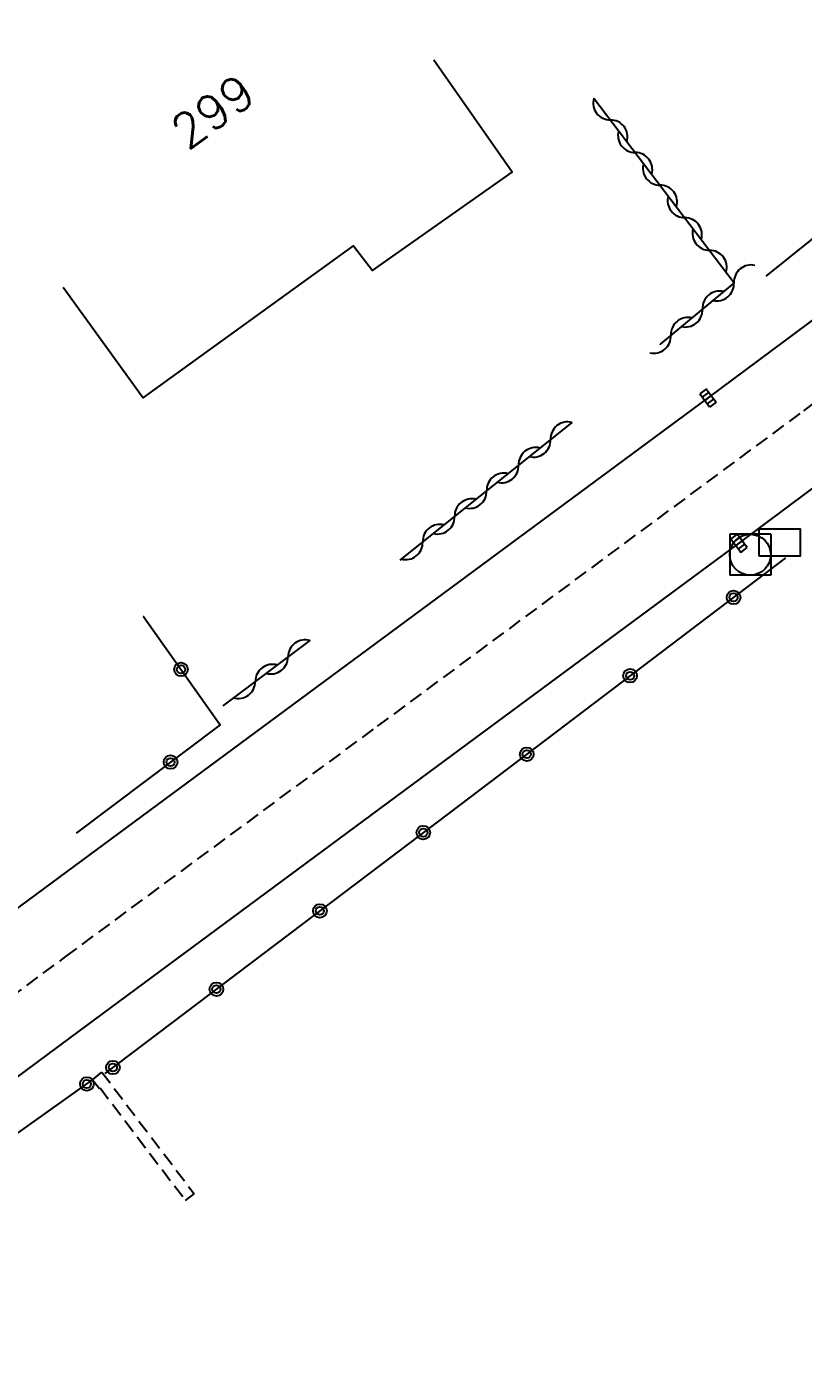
# Model space of a CAD drawing. Header units: millimetres. Extents: x 133016 to 134000, y 142000 to 143000.
# Drawn here: x 133486.24 to 133514.65, y 142377 to 142426.26 of the extents above; entities that cross this region are included whole.
import ezdxf
from ezdxf.enums import TextEntityAlignment as Align

# ---------------------------------------------------------------- set-up
doc = ezdxf.new("R2010")
doc.units = ezdxf.units.MM
doc.linetypes.add('DASHED', pattern=[0.75, 0.5, -0.25])
doc.layers.get('0').update_dxf_attribs({"linetype": 'CONTINUOUS'})
for name, color, linetype in [('W0001', 6, 'DASHED'), ('W0008', 7, 'CONTINUOUS'), ('W0100', 7, 'CONTINUOUS'), ('W0112', 1, 'DASHED'), ('W0310', 3, 'CONTINUOUS'), ('W0322', 7, 'CONTINUOUS'), ('W0400', 7, 'CONTINUOUS'), ('W0420', 7, 'CONTINUOUS'), ('W0991', 7, 'CONTINUOUS'), ('W1471', 7, 'CONTINUOUS')]:
    doc.layers.add(name, color=color, linetype=linetype)
doc.styles.get("Standard").update_dxf_attribs({"font": 'romans.shx', "width": 0.85})

# ---------------------------------------------------------------- blocks, each defined once
blk = doc.blocks.new('t310o')
at = {"color": 0, "linetype": 'Continuous'}
for centre, start, end in [((-0.5, 0.375), 216.8699, 323.1304), ((0.5, -0.375), 36.8699, 143.1303)]:
    blk.add_arc(centre, 0.625, start, end, dxfattribs=at)
blk = doc.blocks.new('t322o')
at = {"color": 0, "linetype": 'Continuous'}
for radius in [0.25, 0.15]:
    blk.add_circle((0, 0), radius, dxfattribs=at)
blk = doc.blocks.new('T400')
for p, q in [((-0.15, 0.3), (0.15, 0.3)), ((-0.15, -0.25), (-0.15, 0.3)), ((-0.15, 0.15), (0.15, 0.15)), ((-0.15, 0), (0.15, 0)), ((0.15, 0.3), (0.15, -0.25)), ((-0.15, -0.15), (0.15, -0.15)), ((-0.15, -0.25), (-0.15, -0.3)), ((-0.15, -0.3), (0.15, -0.3)), ((0.15, -0.3), (0.15, -0.25))]:
    blk.add_line(p, q)
blk = doc.blocks.new('T420')
for p, q in [((0.75, 0.75), (-0.75, 0.75)), ((-0.75, 0.75), (-0.75, -0.75)), ((0.75, 0.75), (0.75, -0.75)), ((0.75, -0.75), (-0.75, -0.75))]:
    blk.add_line(p, q)
blk.add_ellipse((0, 0), major_axis=(-0.53, 0.53), ratio=1, start_param=3.926991, end_param=10.210176)
blk = doc.blocks.new('T1471')
at = {"color": 0, "linetype": 'Continuous', "flags": 128}
blk.add_lwpolyline([(-0.75, -0.5), (-0.75, 0.5), (0.75, 0.5), (0.75, -0.5), (-0.75, -0.5)], dxfattribs=at)

msp = doc.modelspace()

# ---------------------------------------------------------------- linework, layer by layer
at = {"layer": 'W0001'}
msp.add_lwpolyline([(133398.998, 142333.37), (133408.988, 142339.64), (133418.312, 142345.425), (133427.206, 142350.916), (133434.586, 142355.623), (133443.892, 142361.618), (133454.669, 142368.741), (133462.579, 142374.156), (133473.582, 142381.81), (133487.662, 142392.238), (133499.076, 142400.67), (133514.684, 142412.218), (133530.37, 142423.896), (133538.187, 142430.161)], dxfattribs=at)
at = {"layer": 'W0008'}
for points in [[(133400.935, 142337.872), (133405.275, 142340.517), (133412.169, 142344.83), (133424.249, 142352.18), (133427.965, 142354.488), (133450.822, 142369.596), (133452.44, 142370.636), (133463.228, 142377.709), (133468.422, 142381.132), (133476.721, 142387.171), (133481.047, 142390.443), (133508.968, 142411.059), (133511.171, 142412.682), (133529.241, 142426.113), (133532.936, 142429.001)], [(133401.365, 142331.691), (133423.479, 142345.476), (133438.796, 142355.066), (133439.972, 142355.778), (133447.309, 142360.424), (133455.119, 142365.628), (133474.7, 142379.547), (133475.679, 142380.261), (133487.819, 142389.264), (133500.95, 142398.971), (133512.31, 142407.364), (133525.926, 142417.536), (133529.095, 142419.841), (133531.073, 142421.332), (133537.632, 142426.472)]]:
    msp.add_lwpolyline(points, dxfattribs=at)
at = {"layer": 'W0100'}
msp.add_lwpolyline([(133487.569, 142416.743), (133490.499, 142412.691), (133498.193, 142418.254), (133498.887, 142417.352), (133504.008, 142420.952), (133501.132, 142425.042), (133501.132, 142425.042), (133501.132, 142425.042), (133501.132, 142425.042), (133501.132, 142425.042), (133501.132, 142425.042), (133501.132, 142425.042), (133501.132, 142425.042), (133501.132, 142425.042), (133501.132, 142425.042), (133501.132, 142425.042), (133501.132, 142425.042), (133501.132, 142425.042), (133501.132, 142425.042), (133501.132, 142425.042), (133501.132, 142425.042), (133501.132, 142425.042), (133501.132, 142425.042), (133501.132, 142425.042), (133501.132, 142425.042), (133501.132, 142425.042), (133501.132, 142425.042), (133501.132, 142425.042), (133501.132, 142425.042), (133501.132, 142425.042), (133501.132, 142425.042), (133501.132, 142425.042), (133501.132, 142425.042), (133501.132, 142425.042), (133501.132, 142425.042), (133501.132, 142425.042), (133501.132, 142425.042), (133501.132, 142425.042), (133501.132, 142425.042), (133501.132, 142425.042), (133501.132, 142425.042), (133501.132, 142425.042), (133501.132, 142425.042), (133501.132, 142425.042), (133501.132, 142425.042), (133501.132, 142425.042), (133501.132, 142425.042), (133501.132, 142425.042), (133501.132, 142425.042), (133501.132, 142425.042), (133501.132, 142425.042), (133501.132, 142425.042), (133501.132, 142425.042), (133501.132, 142425.042), (133501.132, 142425.042), (133501.132, 142425.042), (133501.132, 142425.042), (133501.132, 142425.042), (133501.132, 142425.042), (133501.132, 142425.042), (133501.132, 142425.042), (133501.132, 142425.042), (133501.132, 142425.042), (133501.132, 142425.042), (133501.132, 142425.042), (133501.132, 142425.042), (133501.132, 142425.042), (133501.132, 142425.042), (133501.132, 142425.042), (133501.132, 142425.042), (133501.132, 142425.042), (133501.132, 142425.042), (133501.132, 142425.042), (133501.132, 142425.042), (133501.132, 142425.042), (133501.132, 142425.042), (133501.132, 142425.042), (133501.132, 142425.042), (133501.132, 142425.042), (133501.132, 142425.042), (133501.132, 142425.042), (133501.132, 142425.042), (133501.132, 142425.042), (133501.132, 142425.042), (133501.132, 142425.042), (133501.132, 142425.042), (133501.132, 142425.042), (133501.132, 142425.042), (133501.132, 142425.042), (133501.132, 142425.042), (133501.132, 142425.042), (133501.132, 142425.042), (133501.132, 142425.042), (133501.132, 142425.042), (133501.132, 142425.042), (133501.132, 142425.042), (133501.132, 142425.042), (133501.132, 142425.042), (133501.132, 142425.042), (133501.132, 142425.042), (133501.132, 142425.042), (133501.132, 142425.042), (133501.132, 142425.042), (133501.132, 142425.042), (133501.132, 142425.042), (133501.132, 142425.042), (133501.132, 142425.042), (133501.132, 142425.042), (133501.132, 142425.042), (133501.132, 142425.042), (133501.132, 142425.042), (133501.132, 142425.042), (133501.132, 142425.042), (133501.132, 142425.042), (133501.132, 142425.042), (133501.132, 142425.042), (133501.132, 142425.042), (133501.132, 142425.042), (133501.132, 142425.042), (133501.132, 142425.042)], dxfattribs=at)
at = {"layer": 'W0112'}
for points in [[(133488.639, 142387.724), (133488.982, 142388.011), (133492.368, 142383.554), (133492.368, 142383.554), (133492.368, 142383.554), (133492.368, 142383.554), (133492.368, 142383.554), (133492.368, 142383.554), (133492.368, 142383.554), (133492.368, 142383.554), (133492.368, 142383.554), (133492.368, 142383.554), (133492.368, 142383.554), (133492.368, 142383.554), (133492.368, 142383.554), (133492.368, 142383.554), (133492.368, 142383.554), (133492.368, 142383.554), (133492.368, 142383.554), (133492.368, 142383.554), (133492.368, 142383.554), (133492.368, 142383.554), (133492.368, 142383.554), (133492.368, 142383.554), (133492.368, 142383.554), (133492.368, 142383.554), (133492.368, 142383.554), (133492.368, 142383.554), (133492.368, 142383.554), (133492.368, 142383.554), (133492.368, 142383.554), (133492.368, 142383.554), (133492.368, 142383.554), (133492.368, 142383.554), (133492.368, 142383.554), (133492.368, 142383.554), (133492.368, 142383.554), (133492.368, 142383.554), (133492.368, 142383.554), (133492.368, 142383.554), (133492.368, 142383.554), (133492.368, 142383.554), (133492.368, 142383.554), (133492.368, 142383.554), (133492.368, 142383.554), (133492.368, 142383.554), (133492.368, 142383.554), (133492.368, 142383.554), (133492.368, 142383.554), (133492.368, 142383.554), (133492.368, 142383.554), (133492.368, 142383.554), (133492.368, 142383.554), (133492.368, 142383.554), (133492.368, 142383.554), (133492.368, 142383.554), (133492.368, 142383.554), (133492.368, 142383.554), (133492.368, 142383.554), (133492.368, 142383.554), (133492.368, 142383.554), (133492.368, 142383.554), (133492.368, 142383.554), (133492.368, 142383.554), (133492.368, 142383.554), (133492.368, 142383.554), (133492.368, 142383.554), (133492.368, 142383.554), (133492.368, 142383.554), (133492.368, 142383.554), (133492.368, 142383.554), (133492.368, 142383.554), (133492.368, 142383.554), (133492.368, 142383.554), (133492.368, 142383.554), (133492.368, 142383.554), (133492.368, 142383.554), (133492.368, 142383.554), (133492.368, 142383.554), (133492.368, 142383.554), (133492.368, 142383.554), (133492.368, 142383.554), (133492.368, 142383.554), (133492.368, 142383.554), (133492.368, 142383.554), (133492.368, 142383.554), (133492.368, 142383.554), (133492.368, 142383.554), (133492.368, 142383.554), (133492.368, 142383.554), (133492.368, 142383.554), (133492.368, 142383.554), (133492.368, 142383.554), (133492.368, 142383.554), (133492.368, 142383.554), (133492.368, 142383.554), (133492.368, 142383.554), (133492.368, 142383.554), (133492.368, 142383.554), (133492.368, 142383.554), (133492.368, 142383.554), (133492.368, 142383.554), (133492.368, 142383.554), (133492.368, 142383.554), (133492.368, 142383.554), (133492.368, 142383.554), (133492.368, 142383.554), (133492.368, 142383.554), (133492.368, 142383.554), (133492.368, 142383.554), (133492.368, 142383.554), (133492.368, 142383.554), (133492.368, 142383.554), (133492.368, 142383.554), (133492.368, 142383.554), (133492.368, 142383.554), (133492.368, 142383.554), (133492.368, 142383.554), (133492.368, 142383.554), (133492.368, 142383.554)], [(133488.639, 142387.724), (133488.896, 142387.417), (133488.918, 142387.435), (133492.049, 142383.312), (133492.368, 142383.554), (133492.368, 142383.554), (133492.368, 142383.554), (133492.368, 142383.554), (133492.368, 142383.554), (133492.368, 142383.554), (133492.368, 142383.554), (133492.368, 142383.554), (133492.368, 142383.554), (133492.368, 142383.554), (133492.368, 142383.554), (133492.368, 142383.554), (133492.368, 142383.554), (133492.368, 142383.554), (133492.368, 142383.554), (133492.368, 142383.554), (133492.368, 142383.554), (133492.368, 142383.554), (133492.368, 142383.554), (133492.368, 142383.554), (133492.368, 142383.554), (133492.368, 142383.554), (133492.368, 142383.554), (133492.368, 142383.554), (133492.368, 142383.554), (133492.368, 142383.554), (133492.368, 142383.554), (133492.368, 142383.554), (133492.368, 142383.554), (133492.368, 142383.554), (133492.368, 142383.554), (133492.368, 142383.554), (133492.368, 142383.554), (133492.368, 142383.554), (133492.368, 142383.554), (133492.368, 142383.554), (133492.368, 142383.554), (133492.368, 142383.554), (133492.368, 142383.554), (133492.368, 142383.554), (133492.368, 142383.554), (133492.368, 142383.554), (133492.368, 142383.554), (133492.368, 142383.554), (133492.368, 142383.554), (133492.368, 142383.554), (133492.368, 142383.554), (133492.368, 142383.554), (133492.368, 142383.554), (133492.368, 142383.554), (133492.368, 142383.554), (133492.368, 142383.554), (133492.368, 142383.554), (133492.368, 142383.554), (133492.368, 142383.554), (133492.368, 142383.554), (133492.368, 142383.554), (133492.368, 142383.554), (133492.368, 142383.554), (133492.368, 142383.554), (133492.368, 142383.554), (133492.368, 142383.554), (133492.368, 142383.554), (133492.368, 142383.554), (133492.368, 142383.554), (133492.368, 142383.554), (133492.368, 142383.554), (133492.368, 142383.554), (133492.368, 142383.554), (133492.368, 142383.554), (133492.368, 142383.554), (133492.368, 142383.554), (133492.368, 142383.554), (133492.368, 142383.554), (133492.368, 142383.554), (133492.368, 142383.554), (133492.368, 142383.554), (133492.368, 142383.554), (133492.368, 142383.554), (133492.368, 142383.554), (133492.368, 142383.554), (133492.368, 142383.554), (133492.368, 142383.554), (133492.368, 142383.554), (133492.368, 142383.554), (133492.368, 142383.554), (133492.368, 142383.554), (133492.368, 142383.554), (133492.368, 142383.554), (133492.368, 142383.554), (133492.368, 142383.554), (133492.368, 142383.554), (133492.368, 142383.554), (133492.368, 142383.554), (133492.368, 142383.554), (133492.368, 142383.554), (133492.368, 142383.554), (133492.368, 142383.554), (133492.368, 142383.554), (133492.368, 142383.554), (133492.368, 142383.554), (133492.368, 142383.554), (133492.368, 142383.554), (133492.368, 142383.554), (133492.368, 142383.554), (133492.368, 142383.554), (133492.368, 142383.554), (133492.368, 142383.554), (133492.368, 142383.554), (133492.368, 142383.554), (133492.368, 142383.554), (133492.368, 142383.554), (133492.368, 142383.554), (133492.368, 142383.554), (133492.368, 142383.554), (133492.368, 142383.554)]]:
    msp.add_lwpolyline(points, dxfattribs=at)
at = {"layer": 'W0310'}
for points in [[(133506.991, 142423.657), (133512.131, 142416.904), (133509.426, 142414.655), (133509.426, 142414.655), (133509.426, 142414.655), (133509.426, 142414.655), (133509.426, 142414.655), (133509.426, 142414.655), (133509.426, 142414.655), (133509.426, 142414.655), (133509.426, 142414.655), (133509.426, 142414.655), (133509.426, 142414.655), (133509.426, 142414.655), (133509.426, 142414.655), (133509.426, 142414.655), (133509.426, 142414.655), (133509.426, 142414.655), (133509.426, 142414.655), (133509.426, 142414.655), (133509.426, 142414.655), (133509.426, 142414.655), (133509.426, 142414.655), (133509.426, 142414.655), (133509.426, 142414.655), (133509.426, 142414.655), (133509.426, 142414.655), (133509.426, 142414.655), (133509.426, 142414.655), (133509.426, 142414.655), (133509.426, 142414.655), (133509.426, 142414.655), (133509.426, 142414.655), (133509.426, 142414.655), (133509.426, 142414.655), (133509.426, 142414.655), (133509.426, 142414.655), (133509.426, 142414.655), (133509.426, 142414.655), (133509.426, 142414.655), (133509.426, 142414.655), (133509.426, 142414.655), (133509.426, 142414.655), (133509.426, 142414.655), (133509.426, 142414.655), (133509.426, 142414.655), (133509.426, 142414.655), (133509.426, 142414.655), (133509.426, 142414.655), (133509.426, 142414.655), (133509.426, 142414.655), (133509.426, 142414.655), (133509.426, 142414.655), (133509.426, 142414.655), (133509.426, 142414.655), (133509.426, 142414.655), (133509.426, 142414.655), (133509.426, 142414.655), (133509.426, 142414.655), (133509.426, 142414.655), (133509.426, 142414.655), (133509.426, 142414.655), (133509.426, 142414.655), (133509.426, 142414.655), (133509.426, 142414.655), (133509.426, 142414.655), (133509.426, 142414.655), (133509.426, 142414.655), (133509.426, 142414.655), (133509.426, 142414.655), (133509.426, 142414.655), (133509.426, 142414.655), (133509.426, 142414.655), (133509.426, 142414.655), (133509.426, 142414.655), (133509.426, 142414.655), (133509.426, 142414.655), (133509.426, 142414.655), (133509.426, 142414.655), (133509.426, 142414.655), (133509.426, 142414.655), (133509.426, 142414.655), (133509.426, 142414.655), (133509.426, 142414.655), (133509.426, 142414.655), (133509.426, 142414.655), (133509.426, 142414.655), (133509.426, 142414.655), (133509.426, 142414.655), (133509.426, 142414.655), (133509.426, 142414.655), (133509.426, 142414.655), (133509.426, 142414.655), (133509.426, 142414.655), (133509.426, 142414.655), (133509.426, 142414.655), (133509.426, 142414.655), (133509.426, 142414.655), (133509.426, 142414.655), (133509.426, 142414.655), (133509.426, 142414.655)], [(133509.426, 142414.655), (133509.426, 142414.655), (133509.426, 142414.655), (133509.426, 142414.655), (133509.426, 142414.655), (133509.426, 142414.655), (133509.426, 142414.655), (133509.426, 142414.655), (133509.426, 142414.655), (133509.426, 142414.655), (133509.426, 142414.655), (133509.426, 142414.655), (133509.426, 142414.655), (133509.426, 142414.655), (133509.426, 142414.655), (133509.426, 142414.655), (133509.426, 142414.655), (133509.426, 142414.655), (133509.426, 142414.655), (133509.426, 142414.655)], [(133506.189, 142411.79), (133506.189, 142411.79), (133506.189, 142411.79), (133506.189, 142411.79), (133506.189, 142411.79), (133506.189, 142411.79), (133506.189, 142411.79), (133506.189, 142411.79), (133506.189, 142411.79), (133506.189, 142411.79), (133506.189, 142411.79), (133506.189, 142411.79), (133506.189, 142411.79), (133506.189, 142411.79), (133506.189, 142411.79), (133506.189, 142411.79), (133506.189, 142411.79), (133506.189, 142411.79), (133506.189, 142411.79), (133499.893, 142406.743)], [(133506.189, 142411.79), (133506.189, 142411.79), (133506.189, 142411.79), (133506.189, 142411.79), (133506.189, 142411.79), (133506.189, 142411.79), (133506.189, 142411.79), (133506.189, 142411.79), (133506.189, 142411.79), (133506.189, 142411.79), (133506.189, 142411.79), (133506.189, 142411.79), (133506.189, 142411.79), (133506.189, 142411.79), (133506.189, 142411.79), (133506.189, 142411.79), (133506.189, 142411.79), (133506.189, 142411.79), (133506.189, 142411.79), (133506.189, 142411.79), (133506.189, 142411.79), (133506.189, 142411.79), (133506.189, 142411.79), (133506.189, 142411.79), (133506.189, 142411.79), (133506.189, 142411.79), (133506.189, 142411.79), (133506.189, 142411.79), (133506.189, 142411.79), (133506.189, 142411.79), (133506.189, 142411.79), (133506.189, 142411.79), (133506.189, 142411.79), (133506.189, 142411.79), (133506.189, 142411.79), (133506.189, 142411.79), (133506.189, 142411.79), (133506.189, 142411.79), (133506.189, 142411.79), (133506.189, 142411.79), (133506.189, 142411.79), (133506.189, 142411.79), (133506.189, 142411.79), (133506.189, 142411.79), (133506.189, 142411.79), (133506.189, 142411.79), (133506.189, 142411.79), (133506.189, 142411.79), (133506.189, 142411.79), (133506.189, 142411.79), (133506.189, 142411.79), (133506.189, 142411.79), (133506.189, 142411.79), (133506.189, 142411.79), (133506.189, 142411.79), (133506.189, 142411.79), (133506.189, 142411.79), (133506.189, 142411.79), (133506.189, 142411.79), (133506.189, 142411.79), (133506.189, 142411.79), (133506.189, 142411.79), (133506.189, 142411.79), (133506.189, 142411.79), (133506.189, 142411.79), (133506.189, 142411.79), (133506.189, 142411.79), (133506.189, 142411.79), (133506.189, 142411.79), (133506.189, 142411.79), (133506.189, 142411.79), (133506.189, 142411.79), (133506.189, 142411.79), (133506.189, 142411.79), (133506.189, 142411.79), (133506.189, 142411.79), (133506.189, 142411.79), (133506.189, 142411.79), (133506.189, 142411.79), (133506.189, 142411.79), (133506.189, 142411.79), (133506.189, 142411.79), (133506.189, 142411.79), (133506.189, 142411.79), (133506.189, 142411.79), (133506.189, 142411.79), (133506.189, 142411.79), (133506.189, 142411.79), (133506.189, 142411.79), (133506.189, 142411.79), (133506.189, 142411.79), (133506.189, 142411.79), (133506.189, 142411.79), (133506.189, 142411.79), (133506.189, 142411.79), (133506.189, 142411.79), (133506.189, 142411.79), (133506.189, 142411.79), (133506.189, 142411.79), (133506.189, 142411.79), (133506.189, 142411.79)], [(133496.601, 142403.807), (133496.601, 142403.807), (133496.601, 142403.807), (133496.601, 142403.807), (133496.601, 142403.807), (133496.601, 142403.807), (133496.601, 142403.807), (133496.601, 142403.807), (133496.601, 142403.807), (133496.601, 142403.807), (133496.601, 142403.807), (133496.601, 142403.807), (133496.601, 142403.807), (133496.601, 142403.807), (133496.601, 142403.807), (133496.601, 142403.807), (133496.601, 142403.807), (133496.601, 142403.807), (133496.601, 142403.807), (133493.408, 142401.42)], [(133496.601, 142403.807), (133496.601, 142403.807), (133496.601, 142403.807), (133496.601, 142403.807), (133496.601, 142403.807), (133496.601, 142403.807), (133496.601, 142403.807), (133496.601, 142403.807), (133496.601, 142403.807), (133496.601, 142403.807), (133496.601, 142403.807), (133496.601, 142403.807), (133496.601, 142403.807), (133496.601, 142403.807), (133496.601, 142403.807), (133496.601, 142403.807), (133496.601, 142403.807), (133496.601, 142403.807), (133496.601, 142403.807), (133496.601, 142403.807), (133496.601, 142403.807), (133496.601, 142403.807), (133496.601, 142403.807), (133496.601, 142403.807), (133496.601, 142403.807), (133496.601, 142403.807), (133496.601, 142403.807), (133496.601, 142403.807), (133496.601, 142403.807), (133496.601, 142403.807), (133496.601, 142403.807), (133496.601, 142403.807), (133496.601, 142403.807), (133496.601, 142403.807), (133496.601, 142403.807), (133496.601, 142403.807), (133496.601, 142403.807), (133496.601, 142403.807), (133496.601, 142403.807), (133496.601, 142403.807), (133496.601, 142403.807), (133496.601, 142403.807), (133496.601, 142403.807), (133496.601, 142403.807), (133496.601, 142403.807), (133496.601, 142403.807), (133496.601, 142403.807), (133496.601, 142403.807), (133496.601, 142403.807), (133496.601, 142403.807), (133496.601, 142403.807), (133496.601, 142403.807), (133496.601, 142403.807), (133496.601, 142403.807), (133496.601, 142403.807), (133496.601, 142403.807), (133496.601, 142403.807), (133496.601, 142403.807), (133496.601, 142403.807), (133496.601, 142403.807), (133496.601, 142403.807), (133496.601, 142403.807), (133496.601, 142403.807), (133496.601, 142403.807), (133496.601, 142403.807), (133496.601, 142403.807), (133496.601, 142403.807), (133496.601, 142403.807), (133496.601, 142403.807), (133496.601, 142403.807), (133496.601, 142403.807), (133496.601, 142403.807), (133496.601, 142403.807), (133496.601, 142403.807), (133496.601, 142403.807), (133496.601, 142403.807), (133496.601, 142403.807), (133496.601, 142403.807), (133496.601, 142403.807), (133496.601, 142403.807), (133496.601, 142403.807), (133496.601, 142403.807), (133496.601, 142403.807), (133496.601, 142403.807), (133496.601, 142403.807), (133496.601, 142403.807), (133496.601, 142403.807), (133496.601, 142403.807), (133496.601, 142403.807), (133496.601, 142403.807), (133496.601, 142403.807), (133496.601, 142403.807), (133496.601, 142403.807), (133496.601, 142403.807), (133496.601, 142403.807), (133496.601, 142403.807), (133496.601, 142403.807), (133496.601, 142403.807), (133496.601, 142403.807), (133496.601, 142403.807), (133496.601, 142403.807)]]:
    msp.add_lwpolyline(points, dxfattribs=at)
at = {"layer": 'W0322'}
for points in [[(133524.374, 142426.044), (133524.374, 142426.044), (133524.374, 142426.044), (133524.374, 142426.044), (133524.374, 142426.044), (133524.374, 142426.044), (133524.374, 142426.044), (133524.374, 142426.044), (133524.374, 142426.044), (133524.374, 142426.044), (133524.374, 142426.044), (133524.374, 142426.044), (133524.374, 142426.044), (133524.374, 142426.044), (133524.374, 142426.044), (133524.374, 142426.044), (133524.374, 142426.044), (133524.374, 142426.044), (133524.374, 142426.044), (133513.283, 142417.145)], [(133514, 142406.821), (133514, 142406.821), (133514, 142406.821), (133514, 142406.821), (133514, 142406.821), (133514, 142406.821), (133514, 142406.821), (133514, 142406.821), (133514, 142406.821), (133514, 142406.821), (133514, 142406.821), (133514, 142406.821), (133514, 142406.821), (133514, 142406.821), (133514, 142406.821), (133514, 142406.821), (133514, 142406.821), (133514, 142406.821), (133502.107, 142397.804), (133489.091, 142387.955)], [(133514, 142406.821), (133514, 142406.821), (133514, 142406.821), (133514, 142406.821), (133514, 142406.821), (133514, 142406.821), (133514, 142406.821), (133514, 142406.821), (133514, 142406.821), (133514, 142406.821), (133514, 142406.821), (133514, 142406.821), (133514, 142406.821), (133514, 142406.821), (133514, 142406.821), (133514, 142406.821), (133514, 142406.821), (133514, 142406.821), (133514, 142406.821), (133514, 142406.821), (133514, 142406.821), (133514, 142406.821), (133514, 142406.821), (133514, 142406.821), (133514, 142406.821), (133514, 142406.821), (133514, 142406.821), (133514, 142406.821), (133514, 142406.821), (133514, 142406.821), (133514, 142406.821), (133514, 142406.821), (133514, 142406.821), (133514, 142406.821), (133514, 142406.821), (133514, 142406.821), (133514, 142406.821), (133514, 142406.821), (133514, 142406.821), (133514, 142406.821), (133514, 142406.821), (133514, 142406.821), (133514, 142406.821), (133514, 142406.821), (133514, 142406.821), (133514, 142406.821), (133514, 142406.821), (133514, 142406.821), (133514, 142406.821), (133514, 142406.821), (133514, 142406.821), (133514, 142406.821), (133514, 142406.821), (133514, 142406.821), (133514, 142406.821), (133514, 142406.821), (133514, 142406.821), (133514, 142406.821), (133514, 142406.821), (133514, 142406.821), (133514, 142406.821), (133514, 142406.821), (133514, 142406.821), (133514, 142406.821), (133514, 142406.821), (133514, 142406.821), (133514, 142406.821), (133514, 142406.821), (133514, 142406.821), (133514, 142406.821), (133514, 142406.821), (133514, 142406.821), (133514, 142406.821), (133514, 142406.821), (133514, 142406.821), (133514, 142406.821), (133514, 142406.821), (133514, 142406.821), (133514, 142406.821), (133514, 142406.821), (133514, 142406.821), (133514, 142406.821), (133514, 142406.821), (133514, 142406.821), (133514, 142406.821), (133514, 142406.821), (133514, 142406.821), (133514, 142406.821), (133514, 142406.821), (133514, 142406.821), (133514, 142406.821), (133514, 142406.821), (133514, 142406.821), (133514, 142406.821), (133514, 142406.821), (133514, 142406.821), (133514, 142406.821), (133514, 142406.821), (133514, 142406.821), (133514, 142406.821), (133514, 142406.821)], [(133490.514, 142404.691), (133490.514, 142404.691), (133490.514, 142404.691), (133490.514, 142404.691), (133490.514, 142404.691), (133490.514, 142404.691), (133490.514, 142404.691), (133490.514, 142404.691), (133490.514, 142404.691), (133490.514, 142404.691), (133490.514, 142404.691), (133490.514, 142404.691), (133490.514, 142404.691), (133490.514, 142404.691), (133490.514, 142404.691), (133490.514, 142404.691), (133490.514, 142404.691), (133490.514, 142404.691), (133493.31, 142400.719), (133488.046, 142396.761)], [(133490.514, 142404.691), (133490.514, 142404.691), (133490.514, 142404.691), (133490.514, 142404.691), (133490.514, 142404.691), (133490.514, 142404.691), (133490.514, 142404.691), (133490.514, 142404.691), (133490.514, 142404.691), (133490.514, 142404.691), (133490.514, 142404.691), (133490.514, 142404.691), (133490.514, 142404.691), (133490.514, 142404.691), (133490.514, 142404.691), (133490.514, 142404.691), (133490.514, 142404.691), (133490.514, 142404.691), (133490.514, 142404.691), (133490.514, 142404.691), (133490.514, 142404.691), (133490.514, 142404.691), (133490.514, 142404.691), (133490.514, 142404.691), (133490.514, 142404.691), (133490.514, 142404.691), (133490.514, 142404.691), (133490.514, 142404.691), (133490.514, 142404.691), (133490.514, 142404.691), (133490.514, 142404.691), (133490.514, 142404.691), (133490.514, 142404.691), (133490.514, 142404.691), (133490.514, 142404.691), (133490.514, 142404.691), (133490.514, 142404.691), (133490.514, 142404.691), (133490.514, 142404.691), (133490.514, 142404.691), (133490.514, 142404.691), (133490.514, 142404.691), (133490.514, 142404.691), (133490.514, 142404.691), (133490.514, 142404.691), (133490.514, 142404.691), (133490.514, 142404.691), (133490.514, 142404.691), (133490.514, 142404.691), (133490.514, 142404.691), (133490.514, 142404.691), (133490.514, 142404.691), (133490.514, 142404.691), (133490.514, 142404.691), (133490.514, 142404.691), (133490.514, 142404.691), (133490.514, 142404.691), (133490.514, 142404.691), (133490.514, 142404.691), (133490.514, 142404.691), (133490.514, 142404.691), (133490.514, 142404.691), (133490.514, 142404.691), (133490.514, 142404.691), (133490.514, 142404.691), (133490.514, 142404.691), (133490.514, 142404.691), (133490.514, 142404.691), (133490.514, 142404.691), (133490.514, 142404.691), (133490.514, 142404.691), (133490.514, 142404.691), (133490.514, 142404.691), (133490.514, 142404.691), (133490.514, 142404.691), (133490.514, 142404.691), (133490.514, 142404.691), (133490.514, 142404.691), (133490.514, 142404.691), (133490.514, 142404.691), (133490.514, 142404.691), (133490.514, 142404.691), (133490.514, 142404.691), (133490.514, 142404.691), (133490.514, 142404.691), (133490.514, 142404.691), (133490.514, 142404.691), (133490.514, 142404.691), (133490.514, 142404.691), (133490.514, 142404.691), (133490.514, 142404.691), (133490.514, 142404.691), (133490.514, 142404.691), (133490.514, 142404.691), (133490.514, 142404.691), (133490.514, 142404.691), (133490.514, 142404.691), (133490.514, 142404.691), (133490.514, 142404.691), (133490.514, 142404.691), (133490.514, 142404.691)], [(133474.888, 142377.942), (133488.639, 142387.724), (133488.639, 142387.724), (133488.639, 142387.724), (133488.639, 142387.724), (133488.639, 142387.724), (133488.639, 142387.724), (133488.639, 142387.724), (133488.639, 142387.724), (133488.639, 142387.724), (133488.639, 142387.724), (133488.639, 142387.724), (133488.639, 142387.724), (133488.639, 142387.724), (133488.639, 142387.724), (133488.639, 142387.724), (133488.639, 142387.724), (133488.639, 142387.724), (133488.639, 142387.724), (133488.639, 142387.724), (133488.639, 142387.724), (133488.639, 142387.724), (133488.639, 142387.724), (133488.639, 142387.724), (133488.639, 142387.724), (133488.639, 142387.724), (133488.639, 142387.724), (133488.639, 142387.724), (133488.639, 142387.724), (133488.639, 142387.724), (133488.639, 142387.724), (133488.639, 142387.724), (133488.639, 142387.724), (133488.639, 142387.724), (133488.639, 142387.724), (133488.639, 142387.724), (133488.639, 142387.724), (133488.639, 142387.724), (133488.639, 142387.724), (133488.639, 142387.724), (133488.639, 142387.724), (133488.639, 142387.724), (133488.639, 142387.724), (133488.639, 142387.724), (133488.639, 142387.724), (133488.639, 142387.724), (133488.639, 142387.724), (133488.639, 142387.724), (133488.639, 142387.724), (133488.639, 142387.724), (133488.639, 142387.724), (133488.639, 142387.724), (133488.639, 142387.724), (133488.639, 142387.724), (133488.639, 142387.724), (133488.639, 142387.724), (133488.639, 142387.724), (133488.639, 142387.724), (133488.639, 142387.724), (133488.639, 142387.724), (133488.639, 142387.724), (133488.639, 142387.724), (133488.639, 142387.724), (133488.639, 142387.724), (133488.639, 142387.724), (133488.639, 142387.724), (133488.639, 142387.724), (133488.639, 142387.724), (133488.639, 142387.724), (133488.639, 142387.724), (133488.639, 142387.724), (133488.639, 142387.724), (133488.639, 142387.724), (133488.639, 142387.724), (133488.639, 142387.724), (133488.639, 142387.724), (133488.639, 142387.724), (133488.639, 142387.724), (133488.639, 142387.724), (133488.639, 142387.724), (133488.639, 142387.724), (133488.639, 142387.724), (133488.639, 142387.724), (133488.639, 142387.724), (133488.639, 142387.724), (133488.639, 142387.724), (133488.639, 142387.724), (133488.639, 142387.724), (133488.639, 142387.724), (133488.639, 142387.724), (133488.639, 142387.724), (133488.639, 142387.724), (133488.639, 142387.724), (133488.639, 142387.724), (133488.639, 142387.724), (133488.639, 142387.724), (133488.639, 142387.724), (133488.639, 142387.724), (133488.639, 142387.724), (133488.639, 142387.724), (133488.639, 142387.724)], [(133488.639, 142387.724), (133488.639, 142387.724), (133488.639, 142387.724), (133488.639, 142387.724), (133488.639, 142387.724), (133488.639, 142387.724), (133488.639, 142387.724), (133488.639, 142387.724), (133488.639, 142387.724), (133488.639, 142387.724), (133488.639, 142387.724), (133488.639, 142387.724), (133488.639, 142387.724), (133488.639, 142387.724), (133488.639, 142387.724), (133488.639, 142387.724), (133488.639, 142387.724), (133488.639, 142387.724), (133488.639, 142387.724), (133488.639, 142387.724)]]:
    msp.add_lwpolyline(points, dxfattribs=at)

# ---------------------------------------------------------------- block references
at = {"layer": 'W0310'}
for p, rotation in [((133507.597, 142422.861), 307.2762983741155), ((133508.505, 142421.668), 307.2762983741155), ((133509.414, 142420.474), 307.2762983741155), ((133510.322, 142419.281), 307.2762983741155), ((133511.231, 142418.087), 307.2762983741155), ((133512.121, 142416.895), 219.7409045850489), ((133510.967, 142415.936), 219.7409045850489), ((133509.814, 142414.977), 219.7409045850489), ((133505.409, 142411.165), 218.7161849048664), ((133504.238, 142410.226), 218.7161849048664), ((133503.068, 142409.288), 218.7161849048664), ((133501.898, 142408.35), 218.7161849048664), ((133500.727, 142407.412), 218.7161849048664), ((133495.8, 142403.208), 216.7806247764075), ((133494.599, 142402.31), 216.7806247764075)]:
    msp.add_blockref('t310o', p, dxfattribs=dict(at, rotation=rotation))
at = {"layer": 'W0322'}
for p, rotation in [((133512.107, 142405.386), 217.1687203947623), ((133491.881, 142402.749), 305.1426622414742), ((133508.322, 142402.516), 217.1687203947623), ((133491.498, 142399.356), 216.9393736249818), ((133504.537, 142399.647), 217.1687203947623), ((133500.751, 142396.778), 217.1142386558022), ((133496.963, 142393.912), 217.1142386558022), ((133493.176, 142391.046), 217.1142386558022), ((133489.388, 142388.18), 217.1142386558022), ((133488.435, 142387.579), 35.42670451449049)]:
    msp.add_blockref('t322o', p, dxfattribs=dict(at, rotation=rotation))
at = {"layer": 'W0400'}
for p, rotation in [((133511.171, 142412.682), 216.3735413076017), ((133512.31, 142407.364), 36.45830309676392)]:
    msp.add_blockref('T400', p, dxfattribs=dict(at, rotation=rotation))
at = {"layer": 'W0420'}
msp.add_blockref('T420', (133512.717, 142406.946), dxfattribs=at)
at = {"layer": 'W1471'}
msp.add_blockref('T1471', (133513.793, 142407.392), dxfattribs=at)

# ---------------------------------------------------------------- texts
at = {"layer": 'W0991'}
msp.add_text('299', height=1.25, rotation=35.8639, dxfattribs=at).set_placement((133493.047, 142423.171), align=Align.MIDDLE)

doc.saveas('drawing.dxf')
